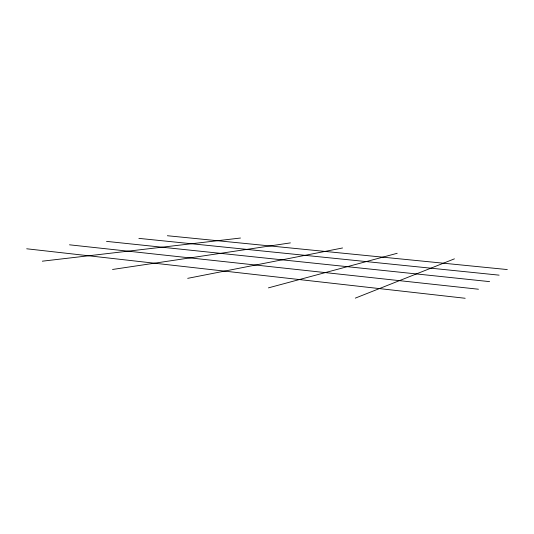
<?xml version="1.0" encoding="UTF-8"?>
<svg xmlns="http://www.w3.org/2000/svg" width="534" height="534" viewBox="0 0 534 534"><rect width="100%" height="100%" fill="white"/><g stroke="black" fill="none" stroke-linecap="round" stroke-linejoin="round"><path stroke-width="0.8" d="M355.304 298.132L454.421 258.85M268.408 287.873L397.196 253.283M187.694 278.347L342.568 247.97M112.52 269.47L290.383 242.89M42.34 261.186L240.46 238.031M167.369 235.728L507.3 269.563M138.867 238.371L499.096 275.15M106.526 241.375L489.591 281.625M69.5 244.812L478.437 289.228M26.7 248.784L465.167 298.272"/></g></svg>
